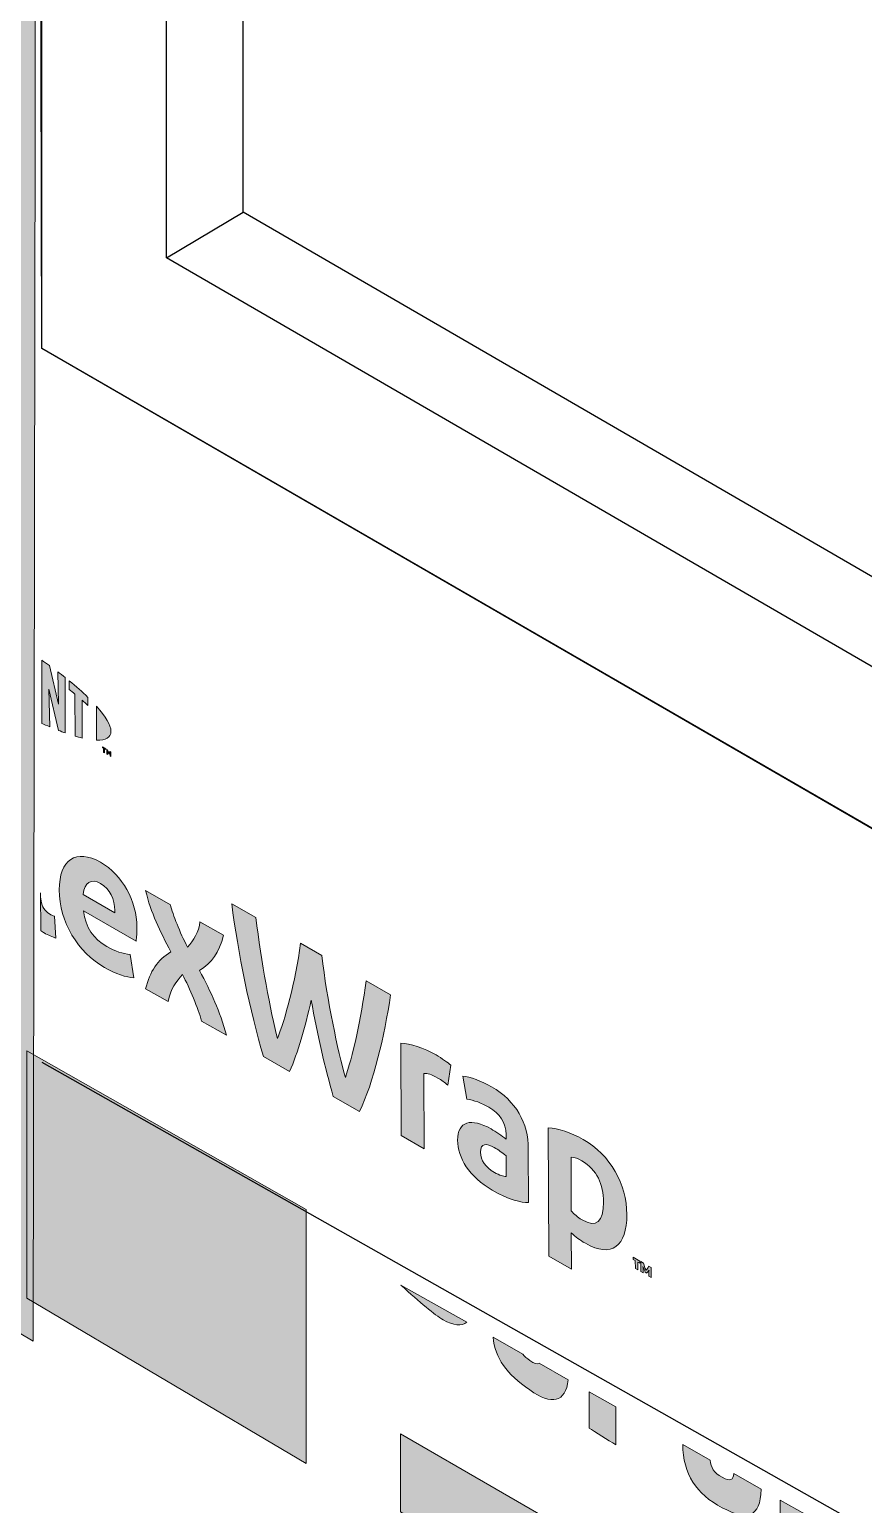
# Model space of a CAD drawing. Extents: x -1140 to 5605, y -816 to 2382.
# Drawn here: x 4376.4 to 4405.7, y 1157 to 1208.9 of the extents above; entities that cross this region are included whole.
import ezdxf

# ---------------------------------------------------------------- set-up
doc = ezdxf.new("R2010")
doc.units = 0
doc.header["$MEASUREMENT"] = 0
doc.linetypes.add('AI-Linetype-33', pattern=[86.381111, 43.190556, -8.638111, 8.638111, -8.638111, 8.638111, -8.638111])
for name, color, linetype, lineweight in [('.ATI-HATCH', 7, 'Continuous', 0), ('G-ANNO-TTLB', 7, 'Continuous', 0), ('TYVEK', 7, 'Continuous', 0), ('wall scratch', 7, 'Continuous', 0), ('X-REF - TRACED', 7, 'Continuous', 0)]:
    doc.layers.add(name, color=color, linetype=linetype, lineweight=lineweight)

# ---------------------------------------------------------------- blocks, each defined once
blk = doc.blocks.new('Block_364')
at = {"layer": 'TYVEK', "color": 4, "lineweight": 25, "true_color": 0x00ffff}
blk.add_lwpolyline([(4459.156, 1126.054), (4376.82, 1172.587), (4376.82, 1172.587)], dxfattribs=at)
blk = doc.blocks.new('Block_375')
at = {"layer": 'TYVEK', "color": 2, "lineweight": 25, "true_color": 0xffff00}
blk.add_lwpolyline([(4380.722, 1198.402)], dxfattribs=at)
blk = doc.blocks.new('Block_391')
at = {"layer": 'TYVEK', "color": 33, "lineweight": 25, "true_color": 0xcc9966}
blk.add_lwpolyline([(4393.319, 1208.051)], dxfattribs=at)
blk = doc.blocks.new('Block_398')
at = {"layer": 'TYVEK', "true_color": 0x003b71, "transparency": 33554687}
h = blk.add_hatch(color=156, dxfattribs=at)
h.dxf.hatch_style = 2
edge = h.paths.add_edge_path()
edge.add_spline(control_points=[(4395.81, 1167.052), (4395.639, 1167.151), (4395.547, 1167.244), (4395.433, 1167.364), (4395.433, 1167.364), (4395.433, 1169.254), (4395.433, 1169.254), (4395.554, 1169.24), (4395.661, 1169.211), (4395.803, 1169.126), (4396.342, 1168.821), (4396.563, 1168.288), (4396.563, 1167.677), (4396.57, 1166.981), (4396.328, 1166.754), (4395.81, 1167.052)], knot_values=[0, 0, 0, 0, 1, 1, 1, 2, 2, 2, 3, 3, 3, 4, 4, 4, 5, 5, 5, 5], degree=3, periodic=0)
edge = h.paths.add_edge_path()
edge.add_spline(control_points=[(4395.845, 1169.879), (4395.426, 1170.121), (4394.958, 1170.27), (4394.624, 1170.291), (4394.624, 1170.291), (4394.638, 1165.773), (4394.638, 1165.773), (4394.638, 1165.773), (4395.44, 1165.312), (4395.44, 1165.312), (4395.44, 1165.312), (4395.433, 1166.597), (4395.433, 1166.597), (4395.583, 1166.448), (4395.724, 1166.342), (4395.93, 1166.228), (4396.847, 1165.695), (4397.394, 1166.121), (4397.387, 1167.237), (4397.387, 1168.316), (4396.811, 1169.325), (4395.845, 1169.879)], knot_values=[0, 0, 0, 0, 1, 1, 1, 2, 2, 2, 3, 3, 3, 4, 4, 4, 5, 5, 5, 6, 6, 6, 7, 7, 7, 7], degree=3, periodic=0)
h = blk.add_hatch(color=156, dxfattribs=at)
h.dxf.hatch_style = 2
edge = h.paths.add_edge_path()
edge.add_spline(control_points=[(4397.607, 1165.738), (4397.607, 1165.738), (4397.607, 1165.66), (4397.607, 1165.66), (4397.607, 1165.66), (4397.685, 1165.617), (4397.685, 1165.617), (4397.685, 1165.617), (4397.692, 1165.34), (4397.692, 1165.34), (4397.692, 1165.34), (4397.77, 1165.297), (4397.77, 1165.297), (4397.77, 1165.297), (4397.77, 1165.567), (4397.77, 1165.567), (4397.77, 1165.567), (4397.848, 1165.525), (4397.848, 1165.525), (4397.848, 1165.525), (4397.848, 1165.603), (4397.848, 1165.603), (4397.848, 1165.603), (4397.607, 1165.738), (4397.607, 1165.738)], knot_values=[0, 0, 0, 0, 1, 1, 1, 2, 2, 2, 3, 3, 3, 4, 4, 4, 5, 5, 5, 6, 6, 6, 7, 7, 7, 8, 8, 8, 8], degree=3, periodic=0)
edge = h.paths.add_edge_path()
edge.add_spline(control_points=[(4398.154, 1165.425), (4398.126, 1165.361), (4398.097, 1165.319), (4398.061, 1165.276), (4398.026, 1165.354), (4397.998, 1165.432), (4397.969, 1165.532), (4397.969, 1165.532), (4397.884, 1165.582), (4397.884, 1165.582), (4397.884, 1165.582), (4397.884, 1165.234), (4397.884, 1165.234), (4397.884, 1165.234), (4397.962, 1165.191), (4397.962, 1165.191), (4397.962, 1165.191), (4397.962, 1165.347), (4397.962, 1165.347), (4397.962, 1165.347), (4397.955, 1165.411), (4397.955, 1165.411), (4397.983, 1165.34), (4398.012, 1165.269), (4398.033, 1165.212), (4398.033, 1165.212), (4398.09, 1165.177), (4398.09, 1165.177), (4398.111, 1165.205), (4398.139, 1165.248), (4398.168, 1165.283), (4398.168, 1165.283), (4398.161, 1165.234), (4398.161, 1165.234), (4398.161, 1165.234), (4398.161, 1165.07), (4398.161, 1165.07), (4398.161, 1165.07), (4398.239, 1165.028), (4398.239, 1165.028), (4398.239, 1165.028), (4398.239, 1165.376), (4398.239, 1165.376), (4398.239, 1165.376), (4398.154, 1165.425), (4398.154, 1165.425)], knot_values=[0, 0, 0, 0, 1, 1, 1, 2, 2, 2, 3, 3, 3, 4, 4, 4, 5, 5, 5, 6, 6, 6, 7, 7, 7, 8, 8, 8, 9, 9, 9, 10, 10, 10, 11, 11, 11, 12, 12, 12, 13, 13, 13, 14, 14, 14, 15, 15, 15, 15], degree=3, periodic=0)
at = {"layer": 'TYVEK'}
for points, knots in [([(4395.845, 1169.879), (4395.426, 1170.121), (4394.958, 1170.27), (4394.624, 1170.291), (4394.624, 1170.291), (4394.638, 1165.773), (4394.638, 1165.773), (4394.638, 1165.773), (4395.44, 1165.312), (4395.44, 1165.312), (4395.44, 1165.312), (4395.433, 1166.597), (4395.433, 1166.597), (4395.583, 1166.448), (4395.724, 1166.342), (4395.93, 1166.228), (4396.847, 1165.695), (4397.394, 1166.121), (4397.387, 1167.237), (4397.387, 1168.316), (4396.811, 1169.325), (4395.845, 1169.879)], [0, 0, 0, 0, 1, 1, 1, 2, 2, 2, 3, 3, 3, 4, 4, 4, 5, 5, 5, 6, 6, 6, 7, 7, 7, 7]), ([(4395.81, 1167.052), (4395.639, 1167.151), (4395.547, 1167.244), (4395.433, 1167.364), (4395.433, 1167.364), (4395.433, 1169.254), (4395.433, 1169.254), (4395.554, 1169.24), (4395.661, 1169.211), (4395.803, 1169.126), (4396.342, 1168.821), (4396.563, 1168.288), (4396.563, 1167.677), (4396.57, 1166.981), (4396.328, 1166.754), (4395.81, 1167.052)], [0, 0, 0, 0, 1, 1, 1, 2, 2, 2, 3, 3, 3, 4, 4, 4, 5, 5, 5, 5]), ([(4397.607, 1165.738), (4397.607, 1165.738), (4397.607, 1165.66), (4397.607, 1165.66), (4397.607, 1165.66), (4397.685, 1165.617), (4397.685, 1165.617), (4397.685, 1165.617), (4397.692, 1165.34), (4397.692, 1165.34), (4397.692, 1165.34), (4397.77, 1165.297), (4397.77, 1165.297), (4397.77, 1165.297), (4397.77, 1165.567), (4397.77, 1165.567), (4397.77, 1165.567), (4397.848, 1165.525), (4397.848, 1165.525), (4397.848, 1165.525), (4397.848, 1165.603), (4397.848, 1165.603), (4397.848, 1165.603), (4397.607, 1165.738), (4397.607, 1165.738)], [0, 0, 0, 0, 1, 1, 1, 2, 2, 2, 3, 3, 3, 4, 4, 4, 5, 5, 5, 6, 6, 6, 7, 7, 7, 8, 8, 8, 8]), ([(4398.154, 1165.425), (4398.126, 1165.361), (4398.097, 1165.319), (4398.061, 1165.276), (4398.026, 1165.354), (4397.998, 1165.432), (4397.969, 1165.532), (4397.969, 1165.532), (4397.884, 1165.582), (4397.884, 1165.582), (4397.884, 1165.582), (4397.884, 1165.234), (4397.884, 1165.234), (4397.884, 1165.234), (4397.962, 1165.191), (4397.962, 1165.191), (4397.962, 1165.191), (4397.962, 1165.347), (4397.962, 1165.347), (4397.962, 1165.347), (4397.955, 1165.411), (4397.955, 1165.411), (4397.983, 1165.34), (4398.012, 1165.269), (4398.033, 1165.212), (4398.033, 1165.212), (4398.09, 1165.177), (4398.09, 1165.177), (4398.111, 1165.205), (4398.139, 1165.248), (4398.168, 1165.283), (4398.168, 1165.283), (4398.161, 1165.234), (4398.161, 1165.234), (4398.161, 1165.234), (4398.161, 1165.07), (4398.161, 1165.07), (4398.161, 1165.07), (4398.239, 1165.028), (4398.239, 1165.028), (4398.239, 1165.028), (4398.239, 1165.376), (4398.239, 1165.376), (4398.239, 1165.376), (4398.154, 1165.425), (4398.154, 1165.425)], [0, 0, 0, 0, 1, 1, 1, 2, 2, 2, 3, 3, 3, 4, 4, 4, 5, 5, 5, 6, 6, 6, 7, 7, 7, 8, 8, 8, 9, 9, 9, 10, 10, 10, 11, 11, 11, 12, 12, 12, 13, 13, 13, 14, 14, 14, 15, 15, 15, 15])]:
    blk.add_open_spline(points, degree=3, knots=knots, dxfattribs=at)
blk = doc.blocks.new('Block_397')
at = {"layer": 'TYVEK'}
blk.add_blockref('Block_398', (0, 0), dxfattribs=at)
blk = doc.blocks.new('Block_405')
at = {"layer": 'TYVEK', "true_color": 0x003b71, "transparency": 33554687}
h = blk.add_hatch(color=156, dxfattribs=at)
h.dxf.hatch_style = 2
edge = h.paths.add_edge_path()
edge.add_spline(control_points=[(4379.373, 1177.849), (4379.373, 1177.849), (4378.258, 1178.495), (4378.258, 1178.495), (4378.315, 1178.921), (4378.535, 1179.07), (4378.876, 1178.879), (4379.196, 1178.694), (4379.373, 1178.31), (4379.373, 1177.934), (4379.373, 1177.934), (4379.373, 1177.849), (4379.373, 1177.849)], knot_values=[0, 0, 0, 0, 1, 1, 1, 2, 2, 2, 3, 3, 3, 4, 4, 4, 4], degree=3, periodic=0)
edge = h.paths.add_edge_path()
edge.add_spline(control_points=[(4380.154, 1177.352), (4380.147, 1178.261), (4379.643, 1179.177), (4378.876, 1179.624), (4378.009, 1180.115), (4377.42, 1179.724), (4377.42, 1178.651), (4377.427, 1177.522), (4378.073, 1176.464), (4379.018, 1175.924), (4379.402, 1175.696), (4379.785, 1175.576), (4380.048, 1175.562), (4380.048, 1175.562), (4379.913, 1176.385), (4379.913, 1176.385), (4379.664, 1176.407), (4379.387, 1176.492), (4379.096, 1176.662), (4378.627, 1176.932), (4378.35, 1177.33), (4378.272, 1177.92), (4378.272, 1177.92), (4380.126, 1176.854), (4380.126, 1176.854), (4380.14, 1176.982), (4380.154, 1177.153), (4380.154, 1177.352)], knot_values=[0, 0, 0, 0, 1, 1, 1, 2, 2, 2, 3, 3, 3, 4, 4, 4, 5, 5, 5, 6, 6, 6, 7, 7, 7, 8, 8, 8, 9, 9, 9, 9], degree=3, periodic=0)
h = blk.add_hatch(color=156, dxfattribs=at)
h.dxf.hatch_style = 2
edge = h.paths.add_edge_path()
edge.add_spline(control_points=[(4377.249, 1177.728), (4377.192, 1177.742), (4377.135, 1177.771), (4377.079, 1177.806), (4376.91, 1177.903), (4376.818, 1178.056), (4376.78, 1178.272), (4376.766, 1178.356), (4376.759, 1178.449), (4376.759, 1178.552), (4376.759, 1178.552), (4376.767, 1177.218), (4376.767, 1177.218), (4376.808, 1177.19), (4376.85, 1177.164), (4376.894, 1177.138), (4377.015, 1177.067), (4377.2, 1176.996), (4377.306, 1176.954), (4377.306, 1176.954), (4377.249, 1177.728), (4377.249, 1177.728)], knot_values=[0, 0, 0, 0, 1, 1, 1, 2, 2, 2, 3, 3, 3, 4, 4, 4, 5, 5, 5, 6, 6, 6, 7, 7, 7, 7], degree=3, periodic=0)
h = blk.add_hatch(color=156, dxfattribs=at)
h.dxf.hatch_style = 2
edge = h.paths.add_edge_path()
edge.add_spline(control_points=[(4382.349, 1175.824), (4382.79, 1176.094), (4383.046, 1176.442), (4383.195, 1177.06), (4383.195, 1177.06), (4382.371, 1177.529), (4382.371, 1177.529), (4382.335, 1177.174), (4382.143, 1176.883), (4381.93, 1176.634), (4381.668, 1177.167), (4381.412, 1177.778), (4381.334, 1178.126), (4381.334, 1178.126), (4380.46, 1178.63), (4380.46, 1178.63), (4380.645, 1177.849), (4380.957, 1177.202), (4381.348, 1176.478), (4380.879, 1176.179), (4380.609, 1175.796), (4380.46, 1175.171), (4380.46, 1175.171), (4381.248, 1174.723), (4381.248, 1174.723), (4381.327, 1175.157), (4381.54, 1175.441), (4381.76, 1175.682), (4382.008, 1175.171), (4382.307, 1174.496), (4382.427, 1174.041), (4382.427, 1174.041), (4383.301, 1173.544), (4383.301, 1173.544), (4383.06, 1174.397), (4382.776, 1175.036), (4382.349, 1175.824)], knot_values=[0, 0, 0, 0, 1, 1, 1, 2, 2, 2, 3, 3, 3, 4, 4, 4, 5, 5, 5, 6, 6, 6, 7, 7, 7, 8, 8, 8, 9, 9, 9, 10, 10, 10, 11, 11, 11, 12, 12, 12, 12], degree=3, periodic=0)
h = blk.add_hatch(color=156, dxfattribs=at)
h.dxf.hatch_style = 2
edge = h.paths.add_edge_path()
edge.add_spline(control_points=[(4388.216, 1175.455), (4388.046, 1174.127), (4387.719, 1172.713), (4387.485, 1172.053), (4387.222, 1172.997), (4386.838, 1174.773), (4386.661, 1176.35), (4386.661, 1176.35), (4385.908, 1176.783), (4385.908, 1176.783), (4385.738, 1175.405), (4385.347, 1174.07), (4385.098, 1173.423), (4384.857, 1174.354), (4384.523, 1176.151), (4384.338, 1177.678), (4384.338, 1177.678), (4383.486, 1178.168), (4383.486, 1178.168), (4383.706, 1176.471), (4384.132, 1174.368), (4384.601, 1172.798), (4384.601, 1172.798), (4385.524, 1172.266), (4385.524, 1172.266), (4385.816, 1172.948), (4386.064, 1173.793), (4386.285, 1174.78), (4386.505, 1173.544), (4386.767, 1172.401), (4387.059, 1171.385), (4387.059, 1171.385), (4387.982, 1170.859), (4387.982, 1170.859), (4388.472, 1171.868), (4388.856, 1173.509), (4389.076, 1174.958), (4389.076, 1174.958), (4388.216, 1175.455), (4388.216, 1175.455)], knot_values=[0, 0, 0, 0, 1, 1, 1, 2, 2, 2, 3, 3, 3, 4, 4, 4, 5, 5, 5, 6, 6, 6, 7, 7, 7, 8, 8, 8, 9, 9, 9, 10, 10, 10, 11, 11, 11, 12, 12, 12, 13, 13, 13, 13], degree=3, periodic=0)
h = blk.add_hatch(color=156, dxfattribs=at)
h.dxf.hatch_style = 2
edge = h.paths.add_edge_path()
edge.add_spline(control_points=[(4390.674, 1172.848), (4390.248, 1173.09), (4389.758, 1173.26), (4389.438, 1173.26), (4389.438, 1173.26), (4389.445, 1170.014), (4389.445, 1170.014), (4389.445, 1170.014), (4390.255, 1169.552), (4390.255, 1169.552), (4390.255, 1169.552), (4390.248, 1172.202), (4390.248, 1172.202), (4390.376, 1172.202), (4390.518, 1172.166), (4390.738, 1172.038), (4390.859, 1171.967), (4390.987, 1171.882), (4391.086, 1171.783), (4391.086, 1171.783), (4391.2, 1172.486), (4391.2, 1172.486), (4391.086, 1172.585), (4390.88, 1172.727), (4390.674, 1172.848)], knot_values=[0, 0, 0, 0, 1, 1, 1, 2, 2, 2, 3, 3, 3, 4, 4, 4, 5, 5, 5, 6, 6, 6, 7, 7, 7, 8, 8, 8, 8], degree=3, periodic=0)
h = blk.add_hatch(color=156, dxfattribs=at)
h.dxf.hatch_style = 2
edge = h.paths.add_edge_path()
edge.add_spline(control_points=[(4393.139, 1168.579), (4393.054, 1168.572), (4392.905, 1168.615), (4392.727, 1168.721), (4392.415, 1168.899), (4392.244, 1169.147), (4392.237, 1169.431), (4392.237, 1169.751), (4392.45, 1169.751), (4392.72, 1169.595), (4392.862, 1169.517), (4393.004, 1169.41), (4393.139, 1169.304), (4393.139, 1169.304), (4393.139, 1168.579), (4393.139, 1168.579)], knot_values=[0, 0, 0, 0, 1, 1, 1, 2, 2, 2, 3, 3, 3, 4, 4, 4, 5, 5, 5, 5], degree=3, periodic=0)
edge = h.paths.add_edge_path()
edge.add_spline(control_points=[(4393.92, 1169.538), (4393.92, 1170.454), (4393.494, 1171.229), (4392.627, 1171.726), (4392.272, 1171.932), (4391.868, 1172.081), (4391.612, 1172.102), (4391.612, 1172.102), (4391.761, 1171.293), (4391.761, 1171.293), (4392.002, 1171.264), (4392.28, 1171.158), (4392.535, 1171.008), (4392.926, 1170.781), (4393.132, 1170.469), (4393.139, 1170.057), (4393.139, 1170.057), (4393.139, 1169.893), (4393.139, 1169.893), (4392.99, 1170), (4392.777, 1170.149), (4392.613, 1170.248), (4391.91, 1170.646), (4391.434, 1170.525), (4391.434, 1169.851), (4391.434, 1169.247), (4391.846, 1168.558), (4392.649, 1168.096), (4393.239, 1167.755), (4393.686, 1167.656), (4393.927, 1167.656), (4393.927, 1167.656), (4393.92, 1169.538), (4393.92, 1169.538)], knot_values=[0, 0, 0, 0, 1, 1, 1, 2, 2, 2, 3, 3, 3, 4, 4, 4, 5, 5, 5, 6, 6, 6, 7, 7, 7, 8, 8, 8, 9, 9, 9, 10, 10, 10, 11, 11, 11, 11], degree=3, periodic=0)
at = {"layer": 'TYVEK'}
for points, knots in [([(4380.154, 1177.352), (4380.147, 1178.261), (4379.643, 1179.177), (4378.876, 1179.624), (4378.009, 1180.115), (4377.42, 1179.724), (4377.42, 1178.651), (4377.427, 1177.522), (4378.073, 1176.464), (4379.018, 1175.924), (4379.402, 1175.696), (4379.785, 1175.576), (4380.048, 1175.562), (4380.048, 1175.562), (4379.913, 1176.385), (4379.913, 1176.385), (4379.664, 1176.407), (4379.387, 1176.492), (4379.096, 1176.662), (4378.627, 1176.932), (4378.35, 1177.33), (4378.272, 1177.92), (4378.272, 1177.92), (4380.126, 1176.854), (4380.126, 1176.854), (4380.14, 1176.982), (4380.154, 1177.153), (4380.154, 1177.352)], [0, 0, 0, 0, 1, 1, 1, 2, 2, 2, 3, 3, 3, 4, 4, 4, 5, 5, 5, 6, 6, 6, 7, 7, 7, 8, 8, 8, 9, 9, 9, 9]), ([(4379.373, 1177.849), (4379.373, 1177.849), (4378.258, 1178.495), (4378.258, 1178.495), (4378.315, 1178.921), (4378.535, 1179.07), (4378.876, 1178.879), (4379.196, 1178.694), (4379.373, 1178.31), (4379.373, 1177.934), (4379.373, 1177.934), (4379.373, 1177.849), (4379.373, 1177.849)], [0, 0, 0, 0, 1, 1, 1, 2, 2, 2, 3, 3, 3, 4, 4, 4, 4]), ([(4377.249, 1177.728), (4377.192, 1177.742), (4377.135, 1177.771), (4377.079, 1177.806), (4376.91, 1177.903), (4376.818, 1178.056), (4376.78, 1178.272), (4376.766, 1178.356), (4376.759, 1178.449), (4376.759, 1178.552), (4376.759, 1178.552), (4376.767, 1177.218), (4376.767, 1177.218), (4376.808, 1177.19), (4376.85, 1177.164), (4376.894, 1177.138), (4377.015, 1177.067), (4377.2, 1176.996), (4377.306, 1176.954), (4377.306, 1176.954), (4377.249, 1177.728), (4377.249, 1177.728)], [0, 0, 0, 0, 1, 1, 1, 2, 2, 2, 3, 3, 3, 4, 4, 4, 5, 5, 5, 6, 6, 6, 7, 7, 7, 7]), ([(4382.349, 1175.824), (4382.79, 1176.094), (4383.046, 1176.442), (4383.195, 1177.06), (4383.195, 1177.06), (4382.371, 1177.529), (4382.371, 1177.529), (4382.335, 1177.174), (4382.143, 1176.883), (4381.93, 1176.634), (4381.668, 1177.167), (4381.412, 1177.778), (4381.334, 1178.126), (4381.334, 1178.126), (4380.46, 1178.63), (4380.46, 1178.63), (4380.645, 1177.849), (4380.957, 1177.202), (4381.348, 1176.478), (4380.879, 1176.179), (4380.609, 1175.796), (4380.46, 1175.171), (4380.46, 1175.171), (4381.248, 1174.723), (4381.248, 1174.723), (4381.327, 1175.157), (4381.54, 1175.441), (4381.76, 1175.682), (4382.008, 1175.171), (4382.307, 1174.496), (4382.427, 1174.041), (4382.427, 1174.041), (4383.301, 1173.544), (4383.301, 1173.544), (4383.06, 1174.397), (4382.776, 1175.036), (4382.349, 1175.824)], [0, 0, 0, 0, 1, 1, 1, 2, 2, 2, 3, 3, 3, 4, 4, 4, 5, 5, 5, 6, 6, 6, 7, 7, 7, 8, 8, 8, 9, 9, 9, 10, 10, 10, 11, 11, 11, 12, 12, 12, 12]), ([(4388.216, 1175.455), (4388.046, 1174.127), (4387.719, 1172.713), (4387.485, 1172.053), (4387.222, 1172.997), (4386.838, 1174.773), (4386.661, 1176.35), (4386.661, 1176.35), (4385.908, 1176.783), (4385.908, 1176.783), (4385.738, 1175.405), (4385.347, 1174.07), (4385.098, 1173.423), (4384.857, 1174.354), (4384.523, 1176.151), (4384.338, 1177.678), (4384.338, 1177.678), (4383.486, 1178.168), (4383.486, 1178.168), (4383.706, 1176.471), (4384.132, 1174.368), (4384.601, 1172.798), (4384.601, 1172.798), (4385.524, 1172.266), (4385.524, 1172.266), (4385.816, 1172.948), (4386.064, 1173.793), (4386.285, 1174.78), (4386.505, 1173.544), (4386.767, 1172.401), (4387.059, 1171.385), (4387.059, 1171.385), (4387.982, 1170.859), (4387.982, 1170.859), (4388.472, 1171.868), (4388.856, 1173.509), (4389.076, 1174.958), (4389.076, 1174.958), (4388.216, 1175.455), (4388.216, 1175.455)], [0, 0, 0, 0, 1, 1, 1, 2, 2, 2, 3, 3, 3, 4, 4, 4, 5, 5, 5, 6, 6, 6, 7, 7, 7, 8, 8, 8, 9, 9, 9, 10, 10, 10, 11, 11, 11, 12, 12, 12, 13, 13, 13, 13]), ([(4390.674, 1172.848), (4390.248, 1173.09), (4389.758, 1173.26), (4389.438, 1173.26), (4389.438, 1173.26), (4389.445, 1170.014), (4389.445, 1170.014), (4389.445, 1170.014), (4390.255, 1169.552), (4390.255, 1169.552), (4390.255, 1169.552), (4390.248, 1172.202), (4390.248, 1172.202), (4390.376, 1172.202), (4390.518, 1172.166), (4390.738, 1172.038), (4390.859, 1171.967), (4390.987, 1171.882), (4391.086, 1171.783), (4391.086, 1171.783), (4391.2, 1172.486), (4391.2, 1172.486), (4391.086, 1172.585), (4390.88, 1172.727), (4390.674, 1172.848)], [0, 0, 0, 0, 1, 1, 1, 2, 2, 2, 3, 3, 3, 4, 4, 4, 5, 5, 5, 6, 6, 6, 7, 7, 7, 8, 8, 8, 8]), ([(4393.92, 1169.538), (4393.92, 1170.454), (4393.494, 1171.229), (4392.627, 1171.726), (4392.272, 1171.932), (4391.868, 1172.081), (4391.612, 1172.102), (4391.612, 1172.102), (4391.761, 1171.293), (4391.761, 1171.293), (4392.002, 1171.264), (4392.28, 1171.158), (4392.535, 1171.008), (4392.926, 1170.781), (4393.132, 1170.469), (4393.139, 1170.057), (4393.139, 1170.057), (4393.139, 1169.893), (4393.139, 1169.893), (4392.99, 1170), (4392.777, 1170.149), (4392.613, 1170.248), (4391.91, 1170.646), (4391.434, 1170.525), (4391.434, 1169.851), (4391.434, 1169.247), (4391.846, 1168.558), (4392.649, 1168.096), (4393.239, 1167.755), (4393.686, 1167.656), (4393.927, 1167.656), (4393.927, 1167.656), (4393.92, 1169.538), (4393.92, 1169.538)], [0, 0, 0, 0, 1, 1, 1, 2, 2, 2, 3, 3, 3, 4, 4, 4, 5, 5, 5, 6, 6, 6, 7, 7, 7, 8, 8, 8, 9, 9, 9, 10, 10, 10, 11, 11, 11, 11]), ([(4393.139, 1168.579), (4393.054, 1168.572), (4392.905, 1168.615), (4392.727, 1168.721), (4392.415, 1168.899), (4392.244, 1169.147), (4392.237, 1169.431), (4392.237, 1169.751), (4392.45, 1169.751), (4392.72, 1169.595), (4392.862, 1169.517), (4393.004, 1169.41), (4393.139, 1169.304), (4393.139, 1169.304), (4393.139, 1168.579), (4393.139, 1168.579)], [0, 0, 0, 0, 1, 1, 1, 2, 2, 2, 3, 3, 3, 4, 4, 4, 5, 5, 5, 5])]:
    blk.add_open_spline(points, degree=3, knots=knots, dxfattribs=at)
blk = doc.blocks.new('Block_406')
at = {"layer": 'TYVEK', "true_color": 0x003b71, "transparency": 33554687}
h = blk.add_hatch(color=156, dxfattribs=at)
h.dxf.hatch_style = 2
edge = h.paths.add_edge_path()
edge.add_spline(control_points=[(4377.39, 1185.184), (4377.39, 1185.184), (4377.074, 1186.538), (4377.074, 1186.538), (4376.989, 1186.6), (4376.887, 1186.672), (4376.808, 1186.726), (4376.808, 1186.726), (4376.813, 1184.508), (4376.813, 1184.508), (4376.869, 1184.483), (4377.011, 1184.42), (4377.084, 1184.388), (4377.084, 1184.388), (4377.058, 1185.708), (4377.058, 1185.708), (4377.058, 1185.708), (4377.392, 1184.263), (4377.392, 1184.263), (4377.462, 1184.235), (4377.565, 1184.197), (4377.632, 1184.173), (4377.632, 1184.173), (4377.627, 1186.121), (4377.627, 1186.121), (4377.557, 1186.177), (4377.429, 1186.276), (4377.367, 1186.322), (4377.367, 1186.322), (4377.39, 1185.184), (4377.39, 1185.184)], knot_values=[0, 0, 0, 0, 1, 1, 1, 2, 2, 2, 3, 3, 3, 4, 4, 4, 5, 5, 5, 6, 6, 6, 7, 7, 7, 8, 8, 8, 9, 9, 9, 10, 10, 10, 10], degree=3, periodic=0)
h = blk.add_hatch(color=156, dxfattribs=at)
h.dxf.hatch_style = 2
edge = h.paths.add_edge_path()
edge.add_spline(control_points=[(4377.767, 1185.7), (4377.837, 1185.646), (4377.906, 1185.591), (4377.973, 1185.535), (4377.973, 1185.535), (4377.976, 1184.061), (4377.976, 1184.061), (4378.038, 1184.042), (4378.152, 1184.011), (4378.228, 1183.993), (4378.228, 1183.993), (4378.225, 1185.321), (4378.225, 1185.321), (4378.298, 1185.257), (4378.367, 1185.196), (4378.43, 1185.138), (4378.43, 1185.138), (4378.43, 1185.423), (4378.43, 1185.423), (4378.23, 1185.617), (4378.017, 1185.805), (4377.767, 1186.009), (4377.767, 1186.009), (4377.767, 1185.7), (4377.767, 1185.7)], knot_values=[0, 0, 0, 0, 1, 1, 1, 2, 2, 2, 3, 3, 3, 4, 4, 4, 5, 5, 5, 6, 6, 6, 7, 7, 7, 8, 8, 8, 8], degree=3, periodic=0)
h = blk.add_hatch(color=156, dxfattribs=at)
h.dxf.hatch_style = 2
edge = h.paths.add_edge_path()
edge.add_spline(control_points=[(4379.238, 1184.227), (4379.239, 1184.008), (4379.055, 1183.91), (4378.735, 1183.919), (4378.735, 1183.919), (4378.733, 1185.109), (4378.733, 1185.109), (4379.053, 1184.751), (4379.238, 1184.443), (4379.238, 1184.227)], knot_values=[0, 0, 0, 0, 1, 1, 1, 2, 2, 2, 3, 3, 3, 3], degree=3, periodic=0)
h = blk.add_hatch(color=156, dxfattribs=at)
h.dxf.hatch_style = 2
edge = h.paths.add_edge_path()
edge.add_spline(control_points=[(4378.94, 1183.68), (4378.94, 1183.68), (4378.94, 1183.652), (4378.94, 1183.652), (4378.94, 1183.652), (4378.982, 1183.631), (4378.982, 1183.631), (4378.982, 1183.631), (4378.982, 1183.489), (4378.982, 1183.489), (4378.982, 1183.489), (4379.011, 1183.467), (4379.011, 1183.467), (4379.011, 1183.467), (4379.011, 1183.609), (4379.011, 1183.609), (4379.011, 1183.609), (4379.06, 1183.588), (4379.06, 1183.588), (4379.06, 1183.588), (4379.06, 1183.616), (4379.06, 1183.616), (4379.06, 1183.616), (4378.94, 1183.68), (4378.94, 1183.68)], knot_values=[0, 0, 0, 0, 1, 1, 1, 2, 2, 2, 3, 3, 3, 4, 4, 4, 5, 5, 5, 6, 6, 6, 7, 7, 7, 8, 8, 8, 8], degree=3, periodic=0)
edge = h.paths.add_edge_path()
edge.add_spline(control_points=[(4379.21, 1183.524), (4379.21, 1183.524), (4379.167, 1183.474), (4379.167, 1183.474), (4379.167, 1183.474), (4379.117, 1183.581), (4379.117, 1183.581), (4379.117, 1183.581), (4379.089, 1183.595), (4379.089, 1183.595), (4379.089, 1183.595), (4379.089, 1183.425), (4379.089, 1183.425), (4379.089, 1183.425), (4379.117, 1183.41), (4379.117, 1183.41), (4379.117, 1183.41), (4379.117, 1183.531), (4379.117, 1183.531), (4379.117, 1183.531), (4379.167, 1183.425), (4379.167, 1183.425), (4379.167, 1183.425), (4379.21, 1183.474), (4379.21, 1183.474), (4379.21, 1183.474), (4379.21, 1183.354), (4379.21, 1183.354), (4379.21, 1183.354), (4379.238, 1183.339), (4379.238, 1183.339), (4379.238, 1183.339), (4379.238, 1183.51), (4379.238, 1183.51), (4379.238, 1183.51), (4379.21, 1183.524), (4379.21, 1183.524)], knot_values=[0, 0, 0, 0, 1, 1, 1, 2, 2, 2, 3, 3, 3, 4, 4, 4, 5, 5, 5, 6, 6, 6, 7, 7, 7, 8, 8, 8, 9, 9, 9, 10, 10, 10, 11, 11, 11, 12, 12, 12, 12], degree=3, periodic=0)
at = {"layer": 'TYVEK'}
for points, knots in [([(4377.39, 1185.184), (4377.39, 1185.184), (4377.074, 1186.538), (4377.074, 1186.538), (4376.989, 1186.6), (4376.887, 1186.672), (4376.808, 1186.726), (4376.808, 1186.726), (4376.813, 1184.508), (4376.813, 1184.508), (4376.869, 1184.483), (4377.011, 1184.42), (4377.084, 1184.388), (4377.084, 1184.388), (4377.058, 1185.708), (4377.058, 1185.708), (4377.058, 1185.708), (4377.392, 1184.263), (4377.392, 1184.263), (4377.462, 1184.235), (4377.565, 1184.197), (4377.632, 1184.173), (4377.632, 1184.173), (4377.627, 1186.121), (4377.627, 1186.121), (4377.557, 1186.177), (4377.429, 1186.276), (4377.367, 1186.322), (4377.367, 1186.322), (4377.39, 1185.184), (4377.39, 1185.184)], [0, 0, 0, 0, 1, 1, 1, 2, 2, 2, 3, 3, 3, 4, 4, 4, 5, 5, 5, 6, 6, 6, 7, 7, 7, 8, 8, 8, 9, 9, 9, 10, 10, 10, 10]), ([(4377.767, 1185.7), (4377.837, 1185.646), (4377.906, 1185.591), (4377.973, 1185.535), (4377.973, 1185.535), (4377.976, 1184.061), (4377.976, 1184.061), (4378.038, 1184.042), (4378.152, 1184.011), (4378.228, 1183.993), (4378.228, 1183.993), (4378.225, 1185.321), (4378.225, 1185.321), (4378.298, 1185.257), (4378.367, 1185.196), (4378.43, 1185.138), (4378.43, 1185.138), (4378.43, 1185.423), (4378.43, 1185.423), (4378.23, 1185.617), (4378.017, 1185.805), (4377.767, 1186.009), (4377.767, 1186.009), (4377.767, 1185.7), (4377.767, 1185.7)], [0, 0, 0, 0, 1, 1, 1, 2, 2, 2, 3, 3, 3, 4, 4, 4, 5, 5, 5, 6, 6, 6, 7, 7, 7, 8, 8, 8, 8]), ([(4379.238, 1184.227), (4379.239, 1184.008), (4379.055, 1183.91), (4378.735, 1183.919), (4378.735, 1183.919), (4378.733, 1185.109), (4378.733, 1185.109), (4379.053, 1184.751), (4379.238, 1184.443), (4379.238, 1184.227)], [0, 0, 0, 0, 1, 1, 1, 2, 2, 2, 3, 3, 3, 3]), ([(4378.94, 1183.68), (4378.94, 1183.68), (4378.94, 1183.652), (4378.94, 1183.652), (4378.94, 1183.652), (4378.982, 1183.631), (4378.982, 1183.631), (4378.982, 1183.631), (4378.982, 1183.489), (4378.982, 1183.489), (4378.982, 1183.489), (4379.011, 1183.467), (4379.011, 1183.467), (4379.011, 1183.467), (4379.011, 1183.609), (4379.011, 1183.609), (4379.011, 1183.609), (4379.06, 1183.588), (4379.06, 1183.588), (4379.06, 1183.588), (4379.06, 1183.616), (4379.06, 1183.616), (4379.06, 1183.616), (4378.94, 1183.68), (4378.94, 1183.68)], [0, 0, 0, 0, 1, 1, 1, 2, 2, 2, 3, 3, 3, 4, 4, 4, 5, 5, 5, 6, 6, 6, 7, 7, 7, 8, 8, 8, 8]), ([(4379.21, 1183.524), (4379.21, 1183.524), (4379.167, 1183.474), (4379.167, 1183.474), (4379.167, 1183.474), (4379.117, 1183.581), (4379.117, 1183.581), (4379.117, 1183.581), (4379.089, 1183.595), (4379.089, 1183.595), (4379.089, 1183.595), (4379.089, 1183.425), (4379.089, 1183.425), (4379.089, 1183.425), (4379.117, 1183.41), (4379.117, 1183.41), (4379.117, 1183.41), (4379.117, 1183.531), (4379.117, 1183.531), (4379.117, 1183.531), (4379.167, 1183.425), (4379.167, 1183.425), (4379.167, 1183.425), (4379.21, 1183.474), (4379.21, 1183.474), (4379.21, 1183.474), (4379.21, 1183.354), (4379.21, 1183.354), (4379.21, 1183.354), (4379.238, 1183.339), (4379.238, 1183.339), (4379.238, 1183.339), (4379.238, 1183.51), (4379.238, 1183.51), (4379.238, 1183.51), (4379.21, 1183.524), (4379.21, 1183.524)], [0, 0, 0, 0, 1, 1, 1, 2, 2, 2, 3, 3, 3, 4, 4, 4, 5, 5, 5, 6, 6, 6, 7, 7, 7, 8, 8, 8, 9, 9, 9, 10, 10, 10, 11, 11, 11, 12, 12, 12, 12])]:
    blk.add_open_spline(points, degree=3, knots=knots, dxfattribs=at)
blk = doc.blocks.new('Block_404')
at = {"layer": 'TYVEK'}
for name in ['Block_406', 'Block_405']:
    blk.add_blockref(name, (0, 0), dxfattribs=at)
blk = doc.blocks.new('Block_407')
at = {"layer": 'TYVEK', "color": 33, "lineweight": 25, "true_color": 0xcc9966}
for points in [[(4389.514, 1205.691)], [(4377.597, 1198.874)]]:
    blk.add_lwpolyline(points, dxfattribs=at)
blk = doc.blocks.new('Block_408')
at = {"layer": 'TYVEK', "color": 33, "lineweight": 25, "true_color": 0xcc9966}
for points in [[(4393.44, 1207.708)], [(4381.523, 1200.891)]]:
    blk.add_lwpolyline(points, dxfattribs=at)
blk = doc.blocks.new('Block_409')
at = {"layer": 'TYVEK', "color": 33, "lineweight": 25, "true_color": 0xcc9966}
blk.add_lwpolyline([(4393.44, 1207.708)], dxfattribs=at)
blk = doc.blocks.new('Block_411')
at = {"layer": 'TYVEK', "color": 2, "lineweight": 25, "true_color": 0xffff00}
blk.add_lwpolyline([(4381.523, 1200.891)], dxfattribs=at)
blk = doc.blocks.new('Block_415')
at = {"layer": 'TYVEK', "color": 3, "lineweight": 25, "true_color": 0x00ff00}
for p, q in [((4383.895, 1202.489), (4383.895, 1360.398)), ((4455.617, 1160.895), (4383.895, 1202.489))]:
    blk.add_line(p, q, dxfattribs=at)
blk = doc.blocks.new('Block_582')
at = {"layer": 'X-REF - TRACED', "true_color": 0x848484, "transparency": 33554687}
h = blk.add_hatch(color=252, dxfattribs=at)
h.dxf.hatch_style = 2
edge = h.paths.add_edge_path()
edge.add_spline(control_points=[(4389.441, 1164.759), (4390.111, 1164.139), (4390.631, 1163.709), (4390.921, 1163.539), (4391.291, 1163.329), (4391.57, 1163.299), (4391.761, 1163.449), (4391.761, 1163.449), (4389.441, 1164.759), (4389.441, 1164.759)], knot_values=[0, 0, 0, 0, 1, 1, 1, 2, 2, 2, 3, 3, 3, 3], degree=3, periodic=0)
h = blk.add_hatch(color=252, dxfattribs=at)
h.dxf.hatch_style = 2
edge = h.paths.add_edge_path()
edge.add_spline(control_points=[(4395.32, 1161.429), (4395.24, 1160.629), (4394.74, 1160.519), (4393.971, 1161.069), (4393.151, 1161.649), (4392.751, 1162.169), (4392.681, 1162.929), (4392.681, 1162.929), (4393.731, 1162.329), (4393.731, 1162.329), (4393.791, 1162.249), (4393.871, 1162.179), (4393.971, 1162.109), (4394.131, 1161.989), (4394.24, 1161.969), (4394.301, 1162.009), (4394.301, 1162.009), (4395.32, 1161.429), (4395.32, 1161.429)], knot_values=[0, 0, 0, 0, 1, 1, 1, 2, 2, 2, 3, 3, 3, 4, 4, 4, 5, 5, 5, 6, 6, 6, 6], degree=3, periodic=0)
h = blk.add_hatch(color=252, dxfattribs=at)
h.dxf.hatch_style = 2
edge = h.paths.add_edge_path()
edge.add_spline(control_points=[(4396.061, 1161.009), (4396.061, 1161.009), (4396.061, 1159.729), (4396.061, 1159.729), (4396.251, 1159.609), (4396.74, 1159.299), (4397.001, 1159.139), (4397.001, 1159.139), (4397.001, 1160.479), (4397.001, 1160.479), (4397.001, 1160.479), (4396.061, 1161.009), (4396.061, 1161.009)], knot_values=[0, 0, 0, 0, 1, 1, 1, 2, 2, 2, 3, 3, 3, 4, 4, 4, 4], degree=3, periodic=0)
h = blk.add_hatch(color=252, dxfattribs=at)
h.dxf.hatch_style = 2
edge = h.paths.add_edge_path()
edge.add_spline(control_points=[(4401.151, 1158.129), (4401.131, 1157.909), (4401.03, 1157.839), (4400.74, 1157.999), (4400.451, 1158.159), (4400.34, 1158.349), (4400.32, 1158.599), (4400.32, 1158.599), (4399.351, 1159.149), (4399.351, 1159.149), (4399.361, 1158.109), (4399.831, 1157.409), (4400.74, 1156.929), (4401.611, 1156.469), (4402.081, 1156.559), (4402.111, 1157.579), (4402.111, 1157.579), (4401.151, 1158.129), (4401.151, 1158.129)], knot_values=[0, 0, 0, 0, 1, 1, 1, 2, 2, 2, 3, 3, 3, 4, 4, 4, 5, 5, 5, 6, 6, 6, 6], degree=3, periodic=0)
h = blk.add_hatch(color=252, dxfattribs=at)
h.dxf.hatch_style = 2
edge = h.paths.add_edge_path()
edge.add_spline(control_points=[(4403.661, 1156.699), (4403.661, 1156.699), (4403.681, 1155.599), (4403.681, 1155.599), (4403.441, 1155.709), (4402.971, 1155.919), (4402.78, 1156.009), (4402.78, 1156.009), (4402.78, 1157.199), (4402.78, 1157.199), (4402.78, 1157.199), (4403.661, 1156.699), (4403.661, 1156.699)], knot_values=[0, 0, 0, 0, 1, 1, 1, 2, 2, 2, 3, 3, 3, 4, 4, 4, 4], degree=3, periodic=0)
h = blk.add_hatch(color=252, dxfattribs=at)
h.dxf.hatch_style = 2
edge = h.paths.add_edge_path()
edge.add_spline(control_points=[(4405.511, 1155.659), (4405.511, 1155.659), (4405.511, 1154.879), (4405.511, 1154.879), (4405.291, 1154.959), (4404.951, 1155.089), (4404.711, 1155.179), (4404.711, 1155.179), (4404.461, 1156.249), (4404.461, 1156.249), (4404.461, 1156.249), (4405.511, 1155.659), (4405.511, 1155.659)], knot_values=[0, 0, 0, 0, 1, 1, 1, 2, 2, 2, 3, 3, 3, 4, 4, 4, 4], degree=3, periodic=0)
h = blk.add_hatch(color=252, dxfattribs=at)
h.dxf.hatch_style = 2
edge = h.paths.add_edge_path()
edge.add_spline(control_points=[(4407.501, 1154.529), (4407.501, 1154.529), (4407.501, 1154.269), (4407.501, 1154.269), (4407.251, 1154.329), (4406.871, 1154.429), (4406.661, 1154.499), (4406.661, 1154.499), (4406.661, 1154.999), (4406.661, 1154.999), (4406.661, 1154.999), (4407.501, 1154.529), (4407.501, 1154.529)], knot_values=[0, 0, 0, 0, 1, 1, 1, 2, 2, 2, 3, 3, 3, 4, 4, 4, 4], degree=3, periodic=0)
h = blk.add_hatch(color=252, dxfattribs=at)
h.dxf.hatch_style = 2
edge = h.paths.add_edge_path()
edge.add_spline(control_points=[(4409.871, 1153.229), (4409.871, 1153.229), (4409.871, 1153.129), (4409.871, 1153.129), (4409.871, 1153.129), (4410.021, 1153.039), (4410.021, 1153.039), (4410.021, 1153.039), (4410.021, 1152.569), (4410.021, 1152.569), (4410.021, 1152.569), (4410.111, 1152.519), (4410.111, 1152.519), (4410.111, 1152.519), (4410.111, 1152.979), (4410.111, 1152.979), (4410.111, 1152.979), (4410.271, 1152.899), (4410.271, 1152.899), (4410.271, 1152.899), (4410.271, 1152.999), (4410.271, 1152.999), (4410.271, 1152.999), (4409.871, 1153.229), (4409.871, 1153.229)], knot_values=[0, 0, 0, 0, 1, 1, 1, 2, 2, 2, 3, 3, 3, 4, 4, 4, 5, 5, 5, 6, 6, 6, 7, 7, 7, 8, 8, 8, 8], degree=3, periodic=0)
edge = h.paths.add_edge_path()
edge.add_spline(control_points=[(4410.771, 1152.699), (4410.771, 1152.699), (4410.761, 1152.679), (4410.761, 1152.679), (4410.761, 1152.679), (4410.621, 1152.519), (4410.621, 1152.519), (4410.621, 1152.519), (4410.49, 1152.839), (4410.49, 1152.839), (4410.49, 1152.839), (4410.471, 1152.879), (4410.471, 1152.879), (4410.471, 1152.879), (4410.371, 1152.929), (4410.371, 1152.929), (4410.371, 1152.929), (4410.371, 1152.369), (4410.371, 1152.369), (4410.371, 1152.369), (4410.461, 1152.309), (4410.461, 1152.309), (4410.461, 1152.309), (4410.461, 1152.719), (4410.461, 1152.719), (4410.461, 1152.719), (4410.621, 1152.359), (4410.621, 1152.359), (4410.621, 1152.359), (4410.631, 1152.349), (4410.631, 1152.349), (4410.631, 1152.349), (4410.78, 1152.539), (4410.78, 1152.539), (4410.78, 1152.539), (4410.78, 1152.129), (4410.78, 1152.129), (4410.78, 1152.129), (4410.871, 1152.079), (4410.871, 1152.079), (4410.871, 1152.079), (4410.871, 1152.649), (4410.871, 1152.649), (4410.871, 1152.649), (4410.771, 1152.699), (4410.771, 1152.699)], knot_values=[0, 0, 0, 0, 1, 1, 1, 2, 2, 2, 3, 3, 3, 4, 4, 4, 5, 5, 5, 6, 6, 6, 7, 7, 7, 8, 8, 8, 9, 9, 9, 10, 10, 10, 11, 11, 11, 12, 12, 12, 13, 13, 13, 14, 14, 14, 15, 15, 15, 15], degree=3, periodic=0)
at = {"layer": 'X-REF - TRACED'}
for points, knots in [([(4389.441, 1164.759), (4390.111, 1164.139), (4390.631, 1163.709), (4390.921, 1163.539), (4391.291, 1163.329), (4391.57, 1163.299), (4391.761, 1163.449), (4391.761, 1163.449), (4389.441, 1164.759), (4389.441, 1164.759)], [0, 0, 0, 0, 1, 1, 1, 2, 2, 2, 3, 3, 3, 3]), ([(4395.32, 1161.429), (4395.24, 1160.629), (4394.74, 1160.519), (4393.971, 1161.069), (4393.151, 1161.649), (4392.751, 1162.169), (4392.681, 1162.929), (4392.681, 1162.929), (4393.731, 1162.329), (4393.731, 1162.329), (4393.791, 1162.249), (4393.871, 1162.179), (4393.971, 1162.109), (4394.131, 1161.989), (4394.24, 1161.969), (4394.301, 1162.009), (4394.301, 1162.009), (4395.32, 1161.429), (4395.32, 1161.429)], [0, 0, 0, 0, 1, 1, 1, 2, 2, 2, 3, 3, 3, 4, 4, 4, 5, 5, 5, 6, 6, 6, 6]), ([(4396.061, 1161.009), (4396.061, 1161.009), (4396.061, 1159.729), (4396.061, 1159.729), (4396.251, 1159.609), (4396.74, 1159.299), (4397.001, 1159.139), (4397.001, 1159.139), (4397.001, 1160.479), (4397.001, 1160.479), (4397.001, 1160.479), (4396.061, 1161.009), (4396.061, 1161.009)], [0, 0, 0, 0, 1, 1, 1, 2, 2, 2, 3, 3, 3, 4, 4, 4, 4]), ([(4401.151, 1158.129), (4401.131, 1157.909), (4401.03, 1157.839), (4400.74, 1157.999), (4400.451, 1158.159), (4400.34, 1158.349), (4400.32, 1158.599), (4400.32, 1158.599), (4399.351, 1159.149), (4399.351, 1159.149), (4399.361, 1158.109), (4399.831, 1157.409), (4400.74, 1156.929), (4401.611, 1156.469), (4402.081, 1156.559), (4402.111, 1157.579), (4402.111, 1157.579), (4401.151, 1158.129), (4401.151, 1158.129)], [0, 0, 0, 0, 1, 1, 1, 2, 2, 2, 3, 3, 3, 4, 4, 4, 5, 5, 5, 6, 6, 6, 6]), ([(4403.661, 1156.699), (4403.661, 1156.699), (4403.681, 1155.599), (4403.681, 1155.599), (4403.441, 1155.709), (4402.971, 1155.919), (4402.78, 1156.009), (4402.78, 1156.009), (4402.78, 1157.199), (4402.78, 1157.199), (4402.78, 1157.199), (4403.661, 1156.699), (4403.661, 1156.699)], [0, 0, 0, 0, 1, 1, 1, 2, 2, 2, 3, 3, 3, 4, 4, 4, 4]), ([(4405.511, 1155.659), (4405.511, 1155.659), (4405.511, 1154.879), (4405.511, 1154.879), (4405.291, 1154.959), (4404.951, 1155.089), (4404.711, 1155.179), (4404.711, 1155.179), (4404.461, 1156.249), (4404.461, 1156.249), (4404.461, 1156.249), (4405.511, 1155.659), (4405.511, 1155.659)], [0, 0, 0, 0, 1, 1, 1, 2, 2, 2, 3, 3, 3, 4, 4, 4, 4]), ([(4407.501, 1154.529), (4407.501, 1154.529), (4407.501, 1154.269), (4407.501, 1154.269), (4407.251, 1154.329), (4406.871, 1154.429), (4406.661, 1154.499), (4406.661, 1154.499), (4406.661, 1154.999), (4406.661, 1154.999), (4406.661, 1154.999), (4407.501, 1154.529), (4407.501, 1154.529)], [0, 0, 0, 0, 1, 1, 1, 2, 2, 2, 3, 3, 3, 4, 4, 4, 4]), ([(4409.871, 1153.229), (4409.871, 1153.229), (4409.871, 1153.129), (4409.871, 1153.129), (4409.871, 1153.129), (4410.021, 1153.039), (4410.021, 1153.039), (4410.021, 1153.039), (4410.021, 1152.569), (4410.021, 1152.569), (4410.021, 1152.569), (4410.111, 1152.519), (4410.111, 1152.519), (4410.111, 1152.519), (4410.111, 1152.979), (4410.111, 1152.979), (4410.111, 1152.979), (4410.271, 1152.899), (4410.271, 1152.899), (4410.271, 1152.899), (4410.271, 1152.999), (4410.271, 1152.999), (4410.271, 1152.999), (4409.871, 1153.229), (4409.871, 1153.229)], [0, 0, 0, 0, 1, 1, 1, 2, 2, 2, 3, 3, 3, 4, 4, 4, 5, 5, 5, 6, 6, 6, 7, 7, 7, 8, 8, 8, 8]), ([(4410.771, 1152.699), (4410.771, 1152.699), (4410.761, 1152.679), (4410.761, 1152.679), (4410.761, 1152.679), (4410.621, 1152.519), (4410.621, 1152.519), (4410.621, 1152.519), (4410.49, 1152.839), (4410.49, 1152.839), (4410.49, 1152.839), (4410.471, 1152.879), (4410.471, 1152.879), (4410.471, 1152.879), (4410.371, 1152.929), (4410.371, 1152.929), (4410.371, 1152.929), (4410.371, 1152.369), (4410.371, 1152.369), (4410.371, 1152.369), (4410.461, 1152.309), (4410.461, 1152.309), (4410.461, 1152.309), (4410.461, 1152.719), (4410.461, 1152.719), (4410.461, 1152.719), (4410.621, 1152.359), (4410.621, 1152.359), (4410.621, 1152.359), (4410.631, 1152.349), (4410.631, 1152.349), (4410.631, 1152.349), (4410.78, 1152.539), (4410.78, 1152.539), (4410.78, 1152.539), (4410.78, 1152.129), (4410.78, 1152.129), (4410.78, 1152.129), (4410.871, 1152.079), (4410.871, 1152.079), (4410.871, 1152.079), (4410.871, 1152.649), (4410.871, 1152.649), (4410.871, 1152.649), (4410.771, 1152.699), (4410.771, 1152.699)], [0, 0, 0, 0, 1, 1, 1, 2, 2, 2, 3, 3, 3, 4, 4, 4, 5, 5, 5, 6, 6, 6, 7, 7, 7, 8, 8, 8, 9, 9, 9, 10, 10, 10, 11, 11, 11, 12, 12, 12, 13, 13, 13, 14, 14, 14, 15, 15, 15, 15])]:
    blk.add_open_spline(points, degree=3, knots=knots, dxfattribs=at)
blk = doc.blocks.new('Block_586')
at = {"layer": 'X-REF - TRACED', "true_color": 0x848484, "transparency": 33554687}
h = blk.add_hatch(color=252, dxfattribs=at)
h.dxf.hatch_style = 2
h.paths.add_polyline_path([(4399.521, 1153.691), (4389.42, 1159.523), (4389.42, 1156.78), (4393.068, 1154.673), (4393.068, 1141.678), (4395.873, 1140.058), (4395.873, 1153.054), (4399.521, 1150.948)])
at = {"layer": 'X-REF - TRACED'}
blk.add_lwpolyline([(4399.521, 1153.691), (4389.42, 1159.523), (4389.42, 1156.78), (4393.068, 1154.673), (4393.068, 1141.678), (4395.873, 1140.058), (4395.873, 1153.054), (4399.521, 1150.948)], close=True, dxfattribs=at)
blk = doc.blocks.new('Block_585')
at = {"layer": 'X-REF - TRACED'}
blk.add_blockref('Block_586', (0, 0), dxfattribs=at)
blk = doc.blocks.new('Block_584')
at = {"layer": 'X-REF - TRACED'}
blk.add_blockref('Block_585', (0, 0), dxfattribs=at)
blk = doc.blocks.new('Block_583')
at = {"layer": 'X-REF - TRACED'}
blk.add_blockref('Block_584', (0, 0), dxfattribs=at)
blk = doc.blocks.new('Block_581')
at = {"layer": 'X-REF - TRACED'}
for name in ['Block_582', 'Block_583']:
    blk.add_blockref(name, (0, 0), dxfattribs=at)

msp = doc.modelspace()

# ---------------------------------------------------------------- hatches: boundary and pattern name
at = {"layer": '.ATI-HATCH', "true_color": 0x808080, "transparency": 33554483}
msp.add_hatch(color=8, dxfattribs=at).paths.add_polyline_path([(4364.495, 1385.005), (4376.851, 1377.461), (4376.5, 1162.783), (4363.726, 1170.378)])
at = {"layer": 'G-ANNO-TTLB', "true_color": 0xff00ff, "transparency": 33554687}
h = msp.add_hatch(color=6, dxfattribs=at)
edge = h.paths.add_edge_path()
edge.add_spline(control_points=[(5285.56, -733.232), (5285.56, -733.232), (2356.042, -733.232), (2356.042, -733.232), (2356.042, -733.232), (2356.042, 1723.768), (2356.042, 1723.768), (2356.042, 1723.768), (5285.56, 1723.768), (5285.56, 1723.768), (5285.56, 1723.768), (5285.56, -733.232), (5285.56, -733.232)], knot_values=[0, 0, 0, 0, 1, 1, 1, 2, 2, 2, 3, 3, 3, 4, 4, 4, 4], degree=3, periodic=0)
edge = h.paths.add_edge_path()
edge.add_spline(control_points=[(2365.042, 1714.768), (2365.042, 1714.768), (2365.042, -724.232), (2365.042, -724.232), (2365.042, -724.232), (5276.56, -724.232), (5276.56, -724.232), (5276.56, -724.232), (5276.56, 1714.768), (5276.56, 1714.768), (5276.56, 1714.768), (2365.042, 1714.768), (2365.042, 1714.768)], knot_values=[0, 0, 0, 0, 1, 1, 1, 2, 2, 2, 3, 3, 3, 4, 4, 4, 4], degree=3, periodic=0)
edge.add_line((2365.042, 1714.768), (2365.042, 1714.768))
at = {"layer": 'TYVEK', "true_color": 0x000000, "transparency": 33554687}
h = msp.add_hatch(color=18, dxfattribs=at)
h.dxf.hatch_style = 2
h.paths.add_polyline_path([(4386.109, 1158.485), (4376.282, 1164.296), (4376.282, 1172.991), (4386.109, 1167.411)])

# ---------------------------------------------------------------- linework, layer by layer
at = {"layer": '.ATI-HATCH'}
msp.add_lwpolyline([(4364.495, 1385.005), (4376.851, 1377.461), (4376.5, 1162.783), (4363.726, 1170.378)], close=True, dxfattribs=at)
at = {"layer": 'G-ANNO-TTLB'}
for points in [[(5285.56, -733.232), (5285.56, -733.232), (2356.042, -733.232), (2356.042, -733.232), (2356.042, -733.232), (2356.042, 1723.768), (2356.042, 1723.768), (2356.042, 1723.768), (5285.56, 1723.768), (5285.56, 1723.768), (5285.56, 1723.768), (5285.56, -733.232), (5285.56, -733.232)], [(2365.042, 1714.768), (2365.042, 1714.768), (2365.042, -724.232), (2365.042, -724.232), (2365.042, -724.232), (5276.56, -724.232), (5276.56, -724.232), (5276.56, -724.232), (5276.56, 1714.768), (5276.56, 1714.768), (5276.56, 1714.768), (2365.042, 1714.768), (2365.042, 1714.768)]]:
    msp.add_open_spline(points, degree=3, knots=[0, 0, 0, 0, 1, 1, 1, 2, 2, 2, 3, 3, 3, 4, 4, 4, 4], dxfattribs=at)
at = {"layer": 'TYVEK', "color": 3, "lineweight": 25, "true_color": 0x00ff00}
for p, q in [((4376.808, 1197.851), (4376.808, 1369.912)), ((4381.195, 1200.877), (4383.895, 1202.489)), ((4459.712, 1149.735), (4376.808, 1197.694))]:
    msp.add_line(p, q, dxfattribs=at)
at = {"layer": 'TYVEK', "color": 18, "lineweight": 25, "true_color": 0x000000}
msp.add_lwpolyline([(4376.808, 1197.694), (4376.409, 1370.135), (4459.843, 1321.794), (4459.843, 1149.732)], close=True, dxfattribs=at)
at = {"layer": 'TYVEK', "color": 3, "lineweight": 25, "true_color": 0x00ff00}
msp.add_lwpolyline([(4381.195, 1200.877), (4381.195, 1361.972), (4455.48, 1318.658), (4455.48, 1157.845), (4381.195, 1200.877)], dxfattribs=at)
at = {"layer": 'TYVEK', "color": 33, "lineweight": 25, "true_color": 0xcc9966}
for points in [[(4381.402, 1201.233)], [(4380.722, 1198.402)]]:
    msp.add_lwpolyline(points, dxfattribs=at)
at = {"layer": 'TYVEK', "color": 2, "lineweight": 25, "true_color": 0xffff00}
for points in [[(4381.523, 1200.891)], [(4377.597, 1198.874)]]:
    msp.add_lwpolyline(points, dxfattribs=at)
at = {"layer": 'TYVEK', "color": 4, "lineweight": 25, "true_color": 0x00ffff}
msp.add_lwpolyline([(4376.719, 1198.625)], dxfattribs=at)
at = {"layer": 'TYVEK'}
msp.add_lwpolyline([(4386.109, 1158.485), (4376.282, 1164.296), (4376.282, 1172.991), (4386.109, 1167.411)], close=True, dxfattribs=at)
at = {"layer": 'wall scratch', "color": 252, "linetype": 'AI-Linetype-33', "lineweight": 25, "true_color": 0x848484}
msp.add_lwpolyline([(4376.731, 1198.141)], dxfattribs=at)

# ---------------------------------------------------------------- block references
at = {"layer": 'TYVEK'}
for name in ['Block_415', 'Block_364', 'Block_391', 'Block_408', 'Block_409', 'Block_407', 'Block_411', 'Block_375', 'Block_404', 'Block_397']:
    msp.add_blockref(name, (0, 0), dxfattribs=at)
at = {"layer": 'X-REF - TRACED'}
msp.add_blockref('Block_581', (0, 0), dxfattribs=at)

doc.saveas('drawing.dxf')
